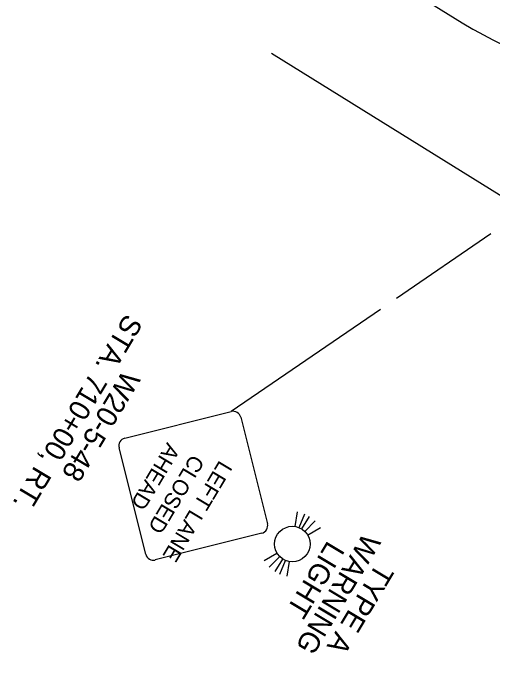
# Model space of a CAD drawing. Extents: x 134216 to 153308, y 327065 to 339865.
# Drawn here: x 143266.3 to 143428.8, y 333919.6 to 334143 of the extents above; entities that cross this region are included whole.
import ezdxf

# ---------------------------------------------------------------- set-up
doc = ezdxf.new("R2010")
doc.units = 0
for name, color, linetype in [('DR_P_Erosion_Control', 7, 'Continuous'), ('DR_P_Inlet_Protection', 7, 'Continuous'), ('DR_X_GenericNode', 7, 'Continuous'), ('PM_P_Edge_Line', 7, 'Continuous')]:
    doc.layers.add(name, color=color, linetype=linetype)

msp = doc.modelspace()

# ---------------------------------------------------------------- linework, layer by layer
at = {"layer": 'DR_P_Erosion_Control'}
for p, q in [((143428.07, 334068.3), (143396.13, 334046.43)), ((143390.69, 334042.7), (143340.17, 334008.1))]:
    msp.add_line(p, q, dxfattribs=at)
at = {"layer": 'DR_P_Inlet_Protection'}
for p, q in [((143361.84, 333969.17), (143362.64, 333974.11)), ((143363.16, 333968.8), (143365.06, 333973.42)), ((143364.07, 333968.33), (143366.73, 333972.57)), ((143365.13, 333967.49), (143368.66, 333971.03)), ((143366.06, 333966.28), (143370.37, 333968.82)), ((143351.37, 333957.63), (143355.68, 333960.17)), ((143353.08, 333955.42), (143356.62, 333958.96)), ((143355.02, 333953.88), (143357.67, 333958.12)), ((143356.69, 333953.03), (143358.59, 333957.65)), ((143359.11, 333952.34), (143359.91, 333957.28))]:
    msp.add_line(p, q, dxfattribs=at)
for points in [[(143304.1, 333999.04), (143340.17, 334008.1)], [(143343.39, 334006.17), (143352.45, 333970.1)], [(143311.23, 333959.75), (143302.17, 333995.81)], [(143350.52, 333966.88), (143314.46, 333957.82)]]:
    msp.add_lwpolyline(points, dxfattribs=at)
msp.add_circle((143360.87, 333963.22), 6.02, dxfattribs=at)
for centre, start, end in [((143340.82, 334005.52), 14.1008, 104.1008), ((143304.75, 333996.46), 104.1008, 194.1008), ((143349.88, 333969.45), 284.1008, 14.1008), ((143313.81, 333960.39), 194.1008, 284.1008)]:
    msp.add_arc(centre, 2.66, start, end, dxfattribs=at)
at = {"layer": 'DR_X_GenericNode'}
msp.add_lwpolyline([(143353.77, 334129.43), (143584.63, 333986.21), (143703.19, 333912.57), (143829.92, 333833.93), (143948.77, 333760.2), (144043.77, 333701.51), (144162.42, 333627.84), (144257.36, 333569.15), (144399.82, 333480.83), (144510.49, 333411.95), (144589.39, 333362.98), (144676.24, 333308.52), (144802.04, 333229.13), (144895.94, 333168.95), (144941.43, 333139.52)], dxfattribs=at)
at = {"layer": 'PM_P_Edge_Line'}
msp.add_lwpolyline([(143352.47, 334192.75), (143346.61, 334184.66), (143346.61, 334184.66), (143346.61, 334184.66), (143346.6, 334184.65), (143346.95, 334184.4), (143346.96, 334184.4), (143347.31, 334184.16), (143353.77, 334179.85), (143418.44, 334139.78), (143422, 334137.66), (143422.51, 334137.36), (143428.79, 334134.05), (143428.79, 334134.04), (143461.94, 334117.78)], dxfattribs=at)

# ---------------------------------------------------------------- texts
at = {"layer": 'DR_P_Erosion_Control'}
for s, rotation, p in [('STA. 710+00, RT.', 239.1008, (143304.5, 334041.57)), ('W20-5-48', 239.1008, (143303.63, 334022.47)), ('LIGHT', 239.0263, (143372.89, 333964.67)), ('WARNING', 239.0263, (143385.09, 333967.38)), ('TYPE A', 239.0263, (143389.5, 333957.13))]:
    msp.add_text(s, height=7, rotation=rotation, dxfattribs=at).set_placement(p)
at = {"layer": 'DR_P_Inlet_Protection'}
for s, p in [('AHEAD', (143318.52, 333997.87)), ('CLOSED', (143326.8, 333993.89)), ('LEFT LANE', (143336.23, 333991.83))]:
    msp.add_text(s, height=5.313, rotation=239.1008, dxfattribs=at).set_placement(p)

doc.saveas('drawing.dxf')
